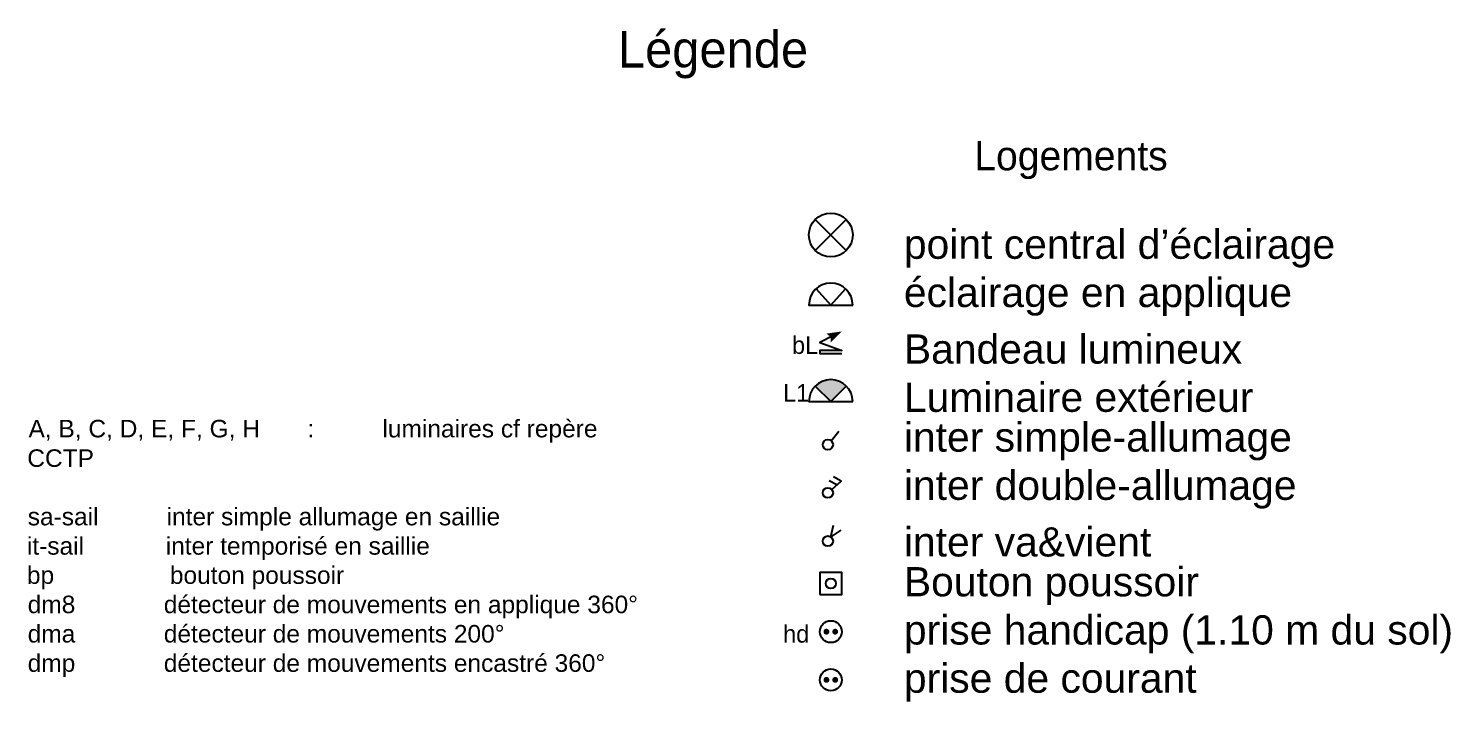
# Model space of a CAD drawing. Header units: millimetres. Extents: x 522027 to 600964, y -380282 to -298602.
# Drawn here: x 597297.6 to 597394.9, y -330047 to -330000.9 of the extents above; entities that cross this region are included whole.
import ezdxf

# ---------------------------------------------------------------- set-up
doc = ezdxf.new("R2010")
doc.units = ezdxf.units.MM
doc.set_wipeout_variables(frame=1)
doc.layers.add('prlm-ELEC-CFO', color=1, linetype='Continuous', lineweight=25)
doc.styles.add('prlm-elec-cfa', font='comic.ttf', dxfattribs={"height": 12})
doc.styles.add('prlm-elec-cfo', font='comic.ttf', dxfattribs={"height": 12})
doc.styles.get("Standard").update_dxf_attribs({"font": 'arial.ttf'})

# ---------------------------------------------------------------- blocks, each defined once
blk = doc.blocks.new('xo.PTCE')
at = {"layer": 'prlm-ELEC-CFO', "color": 0, "ltscale": 0.01}
for points in [[(-0.1061, 0.1061), (0.1061, -0.1061)], [(0.1061, 0.1061), (-0.1061, -0.1061)]]:
    blk.add_lwpolyline(points, dxfattribs=at)
at = {"layer": 'prlm-ELEC-CFO', "color": 0, "linetype": 'ByBlock', "ltscale": 0.01}
blk.add_circle((0, 0), 0.15, dxfattribs=at)
blk = doc.blocks.new('xo.ECAP')
at = {"color": 0, "ltscale": 0.01}
blk.add_wipeout([(-0.15, 0), (-0.1013, 0.1106), (0, 0.15), (0.1013, 0.1106), (0.15, 0)], dxfattribs=at).dxf.layer = 'prlm-ELEC-CFO'
at = {"layer": 'prlm-ELEC-CFO', "color": 0, "linetype": 'ByBlock', "lineweight": -2, "ltscale": 0.01, "flags": 128}
blk.add_lwpolyline([(0.15, 0, 1), (-0.15, 0)], format="xyb", close=True, dxfattribs=at)
at = {"layer": 'prlm-ELEC-CFO', "color": 0, "ltscale": 0.01}
blk.add_lwpolyline([(-0.1013, 0.1106), (0, 0), (0.1013, 0.1106)], dxfattribs=at)
blk = doc.blocks.new('xo.BL')
at = {"color": 0, "lineweight": 5, "ltscale": 0.01}
blk.add_wipeout([(-0.075, -0.075), (0.075, -0.075), (0.075, 0.075), (-0.075, 0.075)], dxfattribs=at).dxf.layer = 'prlm-ELEC-CFO'
at = {"layer": 'prlm-ELEC-CFO', "lineweight": 5, "ltscale": 0.01}
blk.add_hatch(color=0, dxfattribs=at).paths.add_polyline_path([(-0.03, 0.06), (-0.001, 0.037), (0, 0), (0.075, 0.075)])
at = {"layer": 'prlm-ELEC-CFO', "color": 0, "ltscale": 0.01}
blk.add_lwpolyline([(0.0095, 0.0423), (-0.075, 0), (0.075, -0.055), (-0.075, -0.055), (-0.075, -0.075), (0.075, -0.075)], dxfattribs=at)
blk = doc.blocks.new('xo.LUM1')
at = {"layer": 'prlm-ELEC-CFO', "linetype": 'ByBlock', "lineweight": 5, "ltscale": 0.01}
blk.add_hatch(color=0, dxfattribs=at).paths.add_polyline_path([(0.1061, 0.1061, 0.414214), (-0.1061, 0.1061), (0, 0)])
at = {"layer": 'prlm-ELEC-CFO', "color": 0, "linetype": 'ByBlock', "lineweight": -2, "ltscale": 0.01, "flags": 128}
blk.add_lwpolyline([(0.15, 0, 1), (-0.15, 0)], format="xyb", close=True, dxfattribs=at)
at = {"layer": 'prlm-ELEC-CFO', "color": 0, "ltscale": 0.01}
blk.add_lwpolyline([(-0.1061, 0.1061), (0, 0), (0.1061, 0.1061)], dxfattribs=at)
blk = doc.blocks.new('xo.SA')
at = {"layer": 'prlm-ELEC-CFO', "color": 0, "ltscale": 0.01}
blk.add_lwpolyline([(0.002, -0.0128), (0.055, 0.0528)], dxfattribs=at)
blk.add_circle((-0.02, -0.04), 0.035, dxfattribs=at)
blk = doc.blocks.new('xo.DA')
at = {"layer": 'prlm-ELEC-CFO', "color": 0, "ltscale": 0.01}
for points in [[(0.0405, 0.0139), (-0.0117, 0.0434)], [(0.0061, -0.0167), (0.0704, 0.0405), (0.0181, 0.0701)]]:
    blk.add_lwpolyline(points, dxfattribs=at)
blk.add_circle((-0.02, -0.04), 0.035, dxfattribs=at)
blk = doc.blocks.new('xo.VV')
at = {"layer": 'prlm-ELEC-CFO', "color": 0, "ltscale": 0.01}
blk.add_lwpolyline([(0.0695, 0.0342), (0.0001, -0.0113), (0.0191, 0.0695)], dxfattribs=at)
blk.add_circle((-0.02, -0.04), 0.035, dxfattribs=at)
blk = doc.blocks.new('xo.BP')
at = {"layer": 'prlm-ELEC-CFO', "color": 0, "ltscale": 0.01, "flags": 128}
blk.add_lwpolyline([(-0.075, -0.075), (0.075, -0.075), (0.075, 0.075), (-0.075, 0.075)], close=True, dxfattribs=at)
at = {"layer": 'prlm-ELEC-CFO', "color": 0, "ltscale": 0.01}
blk.add_circle((0, 0), 0.035, dxfattribs=at)
blk = doc.blocks.new('xo.PCHD')
at = {"color": 0, "lineweight": 5, "ltscale": 0.01}
blk.add_wipeout([(-0.075, -0.075), (0.075, -0.075), (0.075, 0.075), (-0.075, 0.075)], dxfattribs=at).dxf.layer = 'prlm-ELEC-CFO'
at = {"layer": 'prlm-ELEC-CFO', "color": 0, "linetype": 'ByBlock', "lineweight": 5, "ltscale": 0.01, "const_width": 0.02}
for points in [[(-0.04, 0, 1), (-0.02, 0, 1)], [(0.02, 0, 1), (0.04, 0, 1)]]:
    blk.add_lwpolyline(points, format="xyb", close=True, dxfattribs=at)
at = {"layer": 'prlm-ELEC-CFO', "color": 0, "linetype": 'ByBlock', "lineweight": -2, "ltscale": 0.01}
blk.add_circle((0, 0), 0.075, dxfattribs=at)
blk = doc.blocks.new('xo.PC')
at = {"color": 0, "lineweight": 5, "ltscale": 0.01}
blk.add_wipeout([(-0.075, -0.075), (0.075, -0.075), (0.075, 0.075), (-0.075, 0.075)], dxfattribs=at).dxf.layer = 'prlm-ELEC-CFO'
at = {"layer": 'prlm-ELEC-CFO', "color": 0, "linetype": 'ByBlock', "lineweight": 5, "ltscale": 0.01, "const_width": 0.02}
for points in [[(-0.04, 0, 1), (-0.02, 0, 1)], [(0.02, 0, 1), (0.04, 0, 1)]]:
    blk.add_lwpolyline(points, format="xyb", close=True, dxfattribs=at)
at = {"layer": 'prlm-ELEC-CFO', "color": 0, "linetype": 'ByBlock', "lineweight": -2, "ltscale": 0.01}
blk.add_circle((0, 0), 0.075, dxfattribs=at)

msp = doc.modelspace()

# ---------------------------------------------------------------- block references
at = {"layer": 'prlm-ELEC-CFO', "xscale": 10, "yscale": 10, "zscale": 10}
for name, p in [('xo.PTCE', (597352.48, -330015.039)), ('xo.ECAP', (597352.48, -330019.839)), ('xo.BL', (597352.48, -330022.389)), ('xo.LUM1', (597352.48, -330026.439)), ('xo.SA', (597352.48, -330028.989)), ('xo.DA', (597352.48, -330032.289)), ('xo.VV', (597352.48, -330035.589)), ('xo.BP', (597352.48, -330038.889)), ('xo.PCHD', (597352.48, -330042.189)), ('xo.PC', (597352.48, -330045.489))]:
    msp.add_blockref(name, p, dxfattribs=at)

# ---------------------------------------------------------------- texts
at = {"layer": 'prlm-ELEC-CFO', "lineweight": 25}
for s, p in [('A, B, C, D, E, F, G, H       :          luminaires cf repère', (597297.583, -330028.891)), ('CCTP', (597297.499, -330030.911)), ('sa-sail          inter simple allumage en saillie', (597297.531, -330034.911)), ('it-sail            inter temporisé en saillie', (597297.471, -330036.918)), ('bp                 bouton poussoir', (597297.473, -330038.918)), ('dm8             détecteur de mouvements en applique 360°', (597297.525, -330040.924)), ('dma             détecteur de mouvements 200°', (597297.525, -330042.931)), ('dmp             détecteur de mouvements encastré 360°', (597297.525, -330044.938))]:
    msp.add_text(s, height=1.2, dxfattribs=at).set_placement(p)
at = {"layer": 'prlm-ELEC-CFO', "attachment_point": 1, "style": 'prlm-elec-cfa'}
for s, insert, char_height in [('Légende', (597337.913, -330001.077), 2.5), ('Logements', (597362.298, -330008.613), 2)]:
    msp.add_mtext_dynamic_manual_height_columns(s, width=2.96698, gutter_width=0.75, heights=[0], dxfattribs=dict(at, insert=insert, char_height=char_height))
at = {"layer": 'prlm-ELEC-CFO', "lineweight": 20, "char_height": 2, "width": 130, "attachment_point": 7}
for s, insert in [('point central d’éclairage', (597357.48, -330017.272)), ('éclairage en applique', (597357.48, -330020.572)), ('Bandeau lumineux', (597357.48, -330023.872)), ('Luminaire extérieur', (597357.48, -330027.172)), ('inter simple-allumage', (597357.48, -330030.472)), ('inter double-allumage', (597357.48, -330033.772)), ('inter va&vient', (597357.48, -330037.072)), ('Bouton poussoir', (597357.48, -330040.372)), ('prise handicap (1.10 m du sol)', (597357.48, -330043.672)), ('prise de courant', (597357.48, -330046.972))]:
    msp.add_mtext(s, dxfattribs=dict(at, insert=insert))
at = {"layer": 'prlm-ELEC-CFO', "lineweight": 20, "insert": (597350.11, -330041.739), "char_height": 1.2, "attachment_point": 2, "line_spacing_factor": 0.8, "style": 'prlm-elec-cfo', "bg_fill": 3, "box_fill_scale": 0.95, "bg_fill_color": 256, "bg_fill_transparency": 0}
msp.add_mtext('hd', dxfattribs=at)

# ---------------------------------------------------------------- next in the draw order: texts
at = {"layer": 'prlm-ELEC-CFO', "lineweight": 20, "char_height": 1.2, "attachment_point": 2, "line_spacing_factor": 0.8, "style": 'prlm-elec-cfo', "bg_fill": 3, "box_fill_scale": 0.95, "bg_fill_color": 256, "bg_fill_transparency": 0}
for s, insert in [('bL', (597350.718, -330021.98)), ('L1', (597350.11, -330025.239))]:
    msp.add_mtext(s, dxfattribs=dict(at, insert=insert))

doc.saveas('drawing.dxf')
